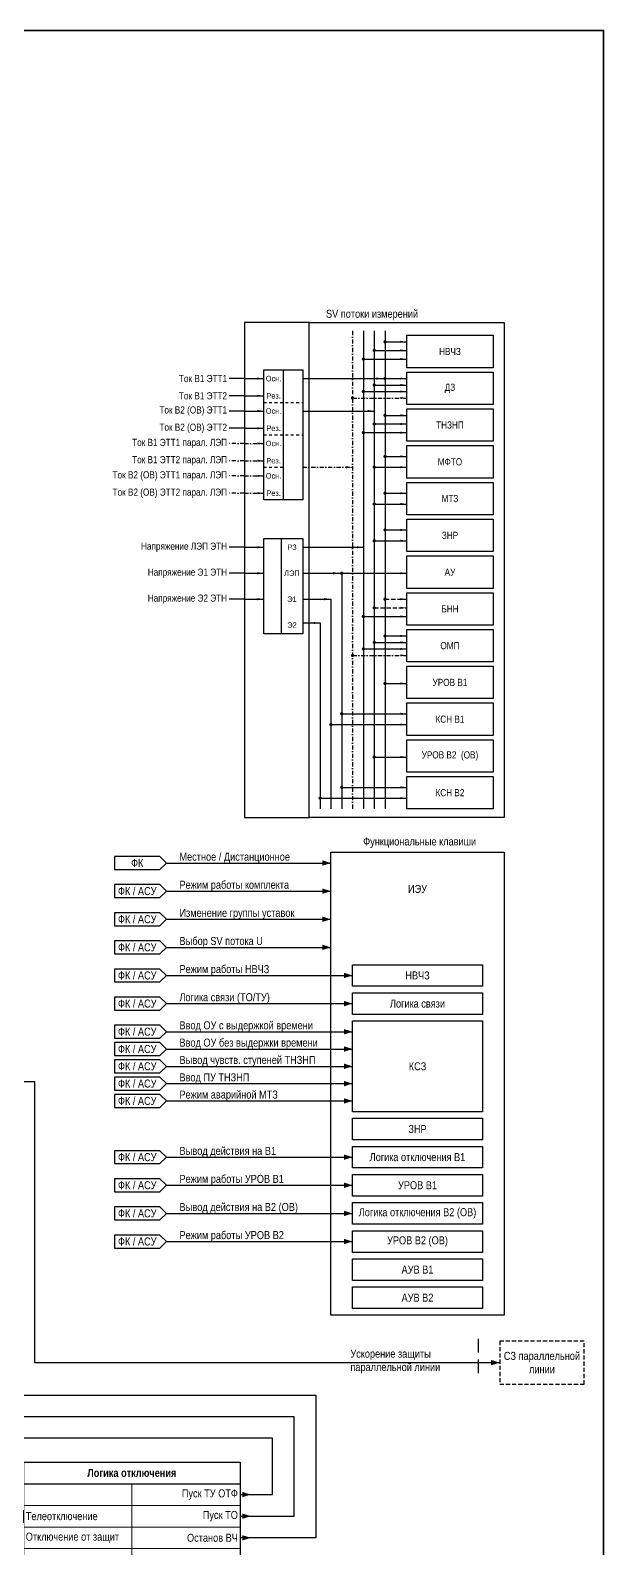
# Model space of a CAD drawing. Header units: millimetres. Extents: x -14593 to 14732, y -17400 to 5232.
# Drawn here: x 3428 to 3693, y -6421 to -5719 of the extents above; entities that cross this region are included whole.
import ezdxf

# ---------------------------------------------------------------- set-up
doc = ezdxf.new("R2010")
doc.units = ezdxf.units.MM
for name, pattern in [('JIS_02_1.2', [2.5, 1.25, -1.25]), ('штриховая2', [9.525, 6.35, -3.175]), ('штрихпунктирная2', [12.7, 6.35, -3.175, 0, -3.175])]:
    doc.linetypes.add(name, pattern=pattern)
for name, color, linetype, lineweight in [('Основная', 7, 'Continuous', 30), ('Отключение_включение', 1, 'Continuous', 30), ('Цепи внешние', 84, 'Continuous', 30), ('Цепи внутренние', 5, 'Continuous', 30), ('Цепи ТН', 200, 'Continuous', 30), ('Цепи ТТ', 23, 'Continuous', 30), ('Цепи ТТ  других присоединений', 23, 'штрихпунктирная2', 30), ('Цепь - ФК и АСУ', 132, 'Continuous', 30)]:
    doc.layers.add(name, color=color, linetype=linetype, lineweight=lineweight)
doc.layers.add('Рамка', color=8, linetype='Continuous', lineweight=35, plot=False)
doc.styles.add('Narrow', font='ARIALN.TTF')
doc.styles.add('Табл дан', font='ARIALN.TTF')
doc.styles.add('Табл загол', font='ARIALNB.TTF')

# ---------------------------------------------------------------- blocks, each defined once
blk = doc.blocks.new('*T391')
at = {"layer": 'Основная', "color": 0, "linetype": 'ByBlock', "lineweight": -2, "transparency": 16777216}
for p, q in [((0, 0), (100, 0)), ((0, 0), (0, -10)), ((100, 0), (100, -10))]:
    blk.add_line(p, q, dxfattribs=at)
at = {"layer": 'Основная', "color": 0, "linetype": 'ByBlock', "lineweight": 30, "transparency": 16777216}
for p, q in [((0, -10), (100, -10)), ((0, -10), (0, -70)), ((100, -10), (100, -70)), ((0, -70), (100, -70))]:
    blk.add_line(p, q, dxfattribs=at)
at = {"layer": 'Основная', "color": 0, "linetype": 'ByBlock', "lineweight": 18, "transparency": 16777216}
for p, q in [((50, -10), (50, -70)), ((0, -20), (100, -20)), ((0, -30), (100, -30)), ((0, -40), (100, -40)), ((0, -50), (100, -50)), ((50, -60), (100, -60))]:
    blk.add_line(p, q, dxfattribs=at)
at = {"layer": 'Основная', "color": 0, "transparency": 16777216, "char_height": 3.7}
for s, insert, width, attachment_point, style in [('{\\C256;Логика отключения}', (50, -5), 97, 5, 'Табл загол'), ('Пуск ТУ ОТФ', (99, -15), 48, 6, 'Табл дан'), ('Телеотключение', (1, -25), 48, 4, 'Табл дан'), ('Пуск ТО', (99, -25), 48, 6, 'Табл дан'), ('{\\C256;Отключение от защит}', (1, -35), 48, 4, 'Табл дан'), ('Останов ВЧ', (99, -35), 48, 6, 'Табл дан'), ('Отключение от ЗНР', (1, -45), 48, 4, 'Табл дан'), ('Отключение', (99, -45), 48, 6, 'Табл дан'), ('Запрет АПВ', (99, -55), 48, 6, 'Табл дан'), ('Отключение от УРОВ', (1, -60), 48, 4, 'Табл дан')]:
    blk.add_mtext(s, dxfattribs=dict(at, insert=insert, width=width, attachment_point=attachment_point, style=style))
blk = doc.blocks.new('Point')
at = {"layer": 'Основная', "color": 0, "const_width": 1.5}
blk.add_lwpolyline([(-0.75, 0, 1), (0.75, 0, 1)], format="xyb", close=True, dxfattribs=at)

msp = doc.modelspace()

# ---------------------------------------------------------------- linework, layer by layer
at = {"layer": 'Основная', "ltscale": 0.3}
msp.add_lwpolyline([(3557, -5854), (3527, -5854), (3527, -6083), (3557, -6083)], dxfattribs=at)
for points in [[(3557, -5854), (3647, -5854), (3647, -6083), (3557, -6083)], [(3577, -6151), (3637, -6151), (3637, -6161), (3577, -6161)], [(3577, -6164), (3637, -6164), (3637, -6174), (3577, -6174)], [(3577, -6177), (3637, -6177), (3637, -6219), (3577, -6219)], [(3577, -6222), (3637, -6222), (3637, -6232), (3577, -6232)], [(3577, -6235), (3637, -6235), (3637, -6245), (3577, -6245)], [(3577, -6248), (3637, -6248), (3637, -6258), (3577, -6258)], [(3577, -6261), (3637, -6261), (3637, -6271), (3577, -6271)], [(3577, -6274), (3637, -6274), (3637, -6284), (3577, -6284)], [(3577, -6287), (3637, -6287), (3637, -6297), (3577, -6297)], [(3577, -6300), (3637, -6300), (3637, -6310), (3577, -6310)]]:
    msp.add_lwpolyline(points, close=True, dxfattribs=at)
at = {"layer": 'Основная'}
for points in [[(3602, -5860), (3642, -5860), (3642, -5875), (3602, -5875)], [(3602, -5877), (3642, -5877), (3642, -5892), (3602, -5892)], [(3602, -5894), (3642, -5894), (3642, -5909), (3602, -5909)], [(3602, -5911), (3642, -5911), (3642, -5926), (3602, -5926)], [(3602, -5928), (3642, -5928), (3642, -5943), (3602, -5943)], [(3602, -5945), (3642, -5945), (3642, -5960), (3602, -5960)], [(3602, -5962), (3642, -5962), (3642, -5977), (3602, -5977)], [(3602, -5979), (3642, -5979), (3642, -5994), (3602, -5994)], [(3602, -5996), (3642, -5996), (3642, -6011), (3602, -6011)], [(3602, -6013), (3642, -6013), (3642, -6028), (3602, -6028)], [(3602, -6030), (3642, -6030), (3642, -6045), (3602, -6045)], [(3602, -6047), (3642, -6047), (3642, -6062), (3602, -6062)], [(3602, -6064), (3642, -6064), (3642, -6079), (3602, -6079)], [(3567, -6099), (3647, -6099), (3647, -6313), (3567, -6313)]]:
    msp.add_lwpolyline(points, close=True, dxfattribs=at)
at = {"layer": 'Отключение_включение', "ltscale": 0.3}
for points in [[(3550, -6360), (3410, -6360)], [(3550, -6406), (3550, -6360)], [(3525, -6406), (3550, -6406)]]:
    msp.add_lwpolyline(points, dxfattribs=at)
msp.add_lwpolyline([(3530, -6406, 0, 2.5, 0), (3526, -6406, 0, 0, 0)], format="xyseb", dxfattribs=at)
at = {"layer": 'Рамка', "color": 1}
msp.add_lwpolyline([(2959, -5719), (3693, -5719), (3693, -7016), (2959, -7016)], close=True, dxfattribs=at)
at = {"layer": 'Цепи внешние'}
for points in [[(3335, -6205), (3430, -6205)], [(3430, -6335), (3645, -6335)]]:
    msp.add_lwpolyline(points, dxfattribs=at)
at = {"layer": 'Цепи внешние', "ltscale": 0.3}
msp.add_lwpolyline([(3430, -6205), (3430, -6335)], dxfattribs=at)
at = {"layer": 'Цепи внешние', "linetype": 'штриховая2', "ltscale": 0.3}
msp.add_lwpolyline([(3684, -6325), (3645, -6325), (3645, -6345), (3684, -6345)], close=True, dxfattribs=at)
at = {"layer": 'Цепи внешние', "ltscale": 0.3}
msp.add_lwpolyline([(3645, -6335, 0, 2.5, 0), (3641, -6335, 0, 0, 0)], format="xyseb", dxfattribs=at)
at = {"layer": 'Цепи внутренние', "linetype": 'штриховая2'}
msp.add_lwpolyline([(3635, -6324), (3635, -6343)], dxfattribs=at)
at = {"layer": 'Цепи внутренние'}
for points in [[(3420, -6350), (3560, -6350)], [(3560, -6350), (3560, -6416)], [(3540, -6370), (3400, -6370)], [(3540, -6396), (3540, -6370)], [(3525, -6396), (3540, -6396)], [(3560, -6416), (3525, -6416)]]:
    msp.add_lwpolyline(points, dxfattribs=at)
at = {"layer": 'Цепи внутренние', "ltscale": 0.3}
for points in [[(3530, -6396, 0, 2.5, 0), (3526, -6396, 0, 0, 0)], [(3530, -6416, 0, 2.5, 0), (3526, -6416, 0, 0, 0)]]:
    msp.add_lwpolyline(points, format="xyseb", dxfattribs=at)
at = {"layer": 'Цепи ТН', "ltscale": 0.3}
for points in [[(3582, -5858), (3582, -6079)], [(3582, -5871), (3602, -5871)], [(3582, -5886), (3602, -5886)], [(3582, -5905), (3602, -5905)], [(3527, -5958), (3520, -5958)], [(3527, -5958), (3536, -5958)], [(3554, -5958), (3582, -5958)], [(3527, -5970), (3520, -5970)], [(3527, -5970), (3536, -5970)], [(3554, -5970), (3572, -5970)], [(3572, -5970), (3572, -6079)], [(3572, -5970), (3602, -5970)], [(3527, -5982), (3520, -5982)], [(3527, -5982), (3536, -5982)], [(3554, -5982), (3567, -5982)], [(3567, -5982), (3567, -6079)], [(3554, -5993), (3562, -5993)], [(3562, -5993), (3562, -6079)], [(3582, -5990), (3602, -5990)], [(3582, -6005), (3602, -6005)], [(3572, -6035), (3602, -6035)], [(3567, -6040), (3602, -6040)], [(3572, -6069), (3602, -6069)], [(3562, -6074), (3602, -6074)]]:
    msp.add_lwpolyline(points, dxfattribs=at)
at = {"layer": 'Цепи ТН'}
for points in [[(3602, -5871, 0, 1, 0), (3599, -5871, 0, 0, 0)], [(3602, -5886, 0, 1, 0), (3599, -5886, 0, 0, 0)], [(3602, -5905, 0, 1, 0), (3599, -5905, 0, 0, 0)], [(3536, -5958, 0, 1, 0), (3533, -5958, 0, 0, 0)], [(3582, -5958, 0, 1, 0), (3579, -5958, 0, 0, 0)], [(3536, -5970, 0, 1, 0), (3533, -5970, 0, 0, 0)], [(3571, -5970, 0, 1, 0), (3568, -5970, 0, 0, 0)], [(3602, -5970, 0, 1, 0), (3599, -5970, 0, 0, 0)], [(3536, -5982, 0, 1, 0), (3533, -5982, 0, 0, 0)], [(3567, -5982, 0, 1, 0), (3564, -5982, 0, 0, 0)], [(3562, -5993, 0, 1, 0), (3559, -5993, 0, 0, 0)], [(3602, -5990, 0, 1, 0), (3599, -5990, 0, 0, 0)], [(3602, -6005, 0, 1, 0), (3599, -6005, 0, 0, 0)], [(3602, -6035, 0, 1, 0), (3599, -6035, 0, 0, 0)], [(3602, -6040, 0, 1, 0), (3599, -6040, 0, 0, 0)], [(3602, -6069, 0, 1, 0), (3599, -6069, 0, 0, 0)], [(3602, -6074, 0, 1, 0), (3599, -6074, 0, 0, 0)]]:
    msp.add_lwpolyline(points, format="xyseb", dxfattribs=at)
at = {"layer": 'Цепи ТН', "ltscale": 0.3}
msp.add_lwpolyline([(3536, -5954), (3554, -5954), (3554, -5998), (3536, -5998)], close=True, dxfattribs=at)
at = {"layer": 'Цепи ТН'}
msp.add_lwpolyline([(3544, -5954), (3544, -5998)], dxfattribs=at)
at = {"layer": 'Цепи ТТ', "ltscale": 0.3}
for points in [[(3587, -5858), (3587, -6079)], [(3592, -5858), (3592, -6079)], [(3587, -5867), (3602, -5867)], [(3592, -5863), (3602, -5863)], [(3527, -5880), (3520, -5880)], [(3527, -5880), (3520, -5880)], [(3527, -5880), (3536, -5880)], [(3554, -5880), (3592, -5880)], [(3592, -5880), (3602, -5880)], [(3527, -5888), (3520, -5888)], [(3527, -5888), (3536, -5888)], [(3587, -5883), (3602, -5883)], [(3527, -5895), (3520, -5895)], [(3527, -5895), (3536, -5895)], [(3554, -5895), (3587, -5895)], [(3527, -5903), (3520, -5903)], [(3527, -5903), (3536, -5903)], [(3587, -5901), (3602, -5901)], [(3592, -5897), (3602, -5897)], [(3592, -5916), (3602, -5916)], [(3587, -5921), (3602, -5921)], [(3587, -5938), (3602, -5938)], [(3592, -5933), (3602, -5933)], [(3592, -5950), (3602, -5950)], [(3587, -5955), (3602, -5955)], [(3587, -6002), (3602, -6002)], [(3592, -5999), (3602, -5999)], [(3592, -6021), (3602, -6021)], [(3587, -6055), (3602, -6055)]]:
    msp.add_lwpolyline(points, dxfattribs=at)
at = {"layer": 'Цепи ТТ'}
for points in [[(3602, -5863, 0, 1, 0), (3599, -5863, 0, 0, 0)], [(3602, -5867, 0, 1, 0), (3599, -5867, 0, 0, 0)], [(3591, -5880, 0, 1, 0), (3588, -5880, 0, 0, 0)], [(3602, -5880, 0, 1, 0), (3599, -5880, 0, 0, 0)], [(3602, -5883, 0, 1, 0), (3599, -5883, 0, 0, 0)], [(3587, -5895, 0, 1, 0), (3584, -5895, 0, 0, 0)], [(3602, -5897, 0, 1, 0), (3599, -5897, 0, 0, 0)], [(3602, -5901, 0, 1, 0), (3599, -5901, 0, 0, 0)], [(3602, -5916, 0, 1, 0), (3599, -5916, 0, 0, 0)], [(3602, -5921, 0, 1, 0), (3599, -5921, 0, 0, 0)], [(3602, -5933, 0, 1, 0), (3599, -5933, 0, 0, 0)], [(3602, -5938, 0, 1, 0), (3599, -5938, 0, 0, 0)], [(3602, -5950, 0, 1, 0), (3599, -5950, 0, 0, 0)], [(3602, -5955, 0, 1, 0), (3599, -5955, 0, 0, 0)], [(3602, -5999, 0, 1, 0), (3599, -5999, 0, 0, 0)], [(3602, -6002, 0, 1, 0), (3599, -6002, 0, 0, 0)], [(3602, -6021, 0, 1, 0), (3599, -6021, 0, 0, 0)], [(3602, -6055, 0, 1, 0), (3599, -6055, 0, 0, 0)]]:
    msp.add_lwpolyline(points, format="xyseb", dxfattribs=at)
at = {"layer": 'Цепи ТТ', "ltscale": 0.3}
msp.add_lwpolyline([(3536, -5876), (3554, -5876), (3554, -5936), (3536, -5936)], close=True, dxfattribs=at)
at = {"layer": 'Цепи ТТ'}
msp.add_lwpolyline([(3545, -5876), (3545, -5936)], dxfattribs=at)
at = {"layer": 'Цепи ТТ', "linetype": 'JIS_02_1.2'}
for points in [[(3536, -5891), (3554, -5891)], [(3536, -5906), (3554, -5906)], [(3536, -5921), (3545, -5921)]]:
    msp.add_lwpolyline(points, dxfattribs=at)
at = {"layer": 'Цепи ТТ', "linetype": 'штриховая2', "ltscale": 0.3}
for points in [[(3587, -5986), (3602, -5986)], [(3592, -5982), (3602, -5982)]]:
    msp.add_lwpolyline(points, dxfattribs=at)
at = {"layer": 'Цепи ТТ', "linetype": 'штриховая2'}
for points in [[(3602, -5982, 0, 1, 0), (3599, -5982, 0, 0, 0)], [(3602, -5986, 0, 1, 0), (3599, -5986, 0, 0, 0)]]:
    msp.add_lwpolyline(points, format="xyseb", dxfattribs=at)
at = {"layer": 'Цепи ТТ  других присоединений', "ltscale": 0.3}
for points in [[(3577, -5858), (3577, -6079)], [(3577, -5889), (3602, -5889)], [(3527, -5910), (3520, -5910)], [(3527, -5910), (3520, -5910)], [(3527, -5910), (3536, -5910)], [(3527, -5918), (3520, -5918)], [(3527, -5918), (3536, -5918)], [(3554, -5921), (3577, -5921)], [(3527, -5925), (3520, -5925)], [(3527, -5925), (3520, -5925)], [(3527, -5925), (3536, -5925)], [(3527, -5933), (3520, -5933)], [(3527, -5933), (3536, -5933)], [(3577, -6008), (3602, -6008)]]:
    msp.add_lwpolyline(points, dxfattribs=at)
at = {"layer": 'Цепи ТТ  других присоединений'}
for points in [[(3536, -5880, 0, 1, 0), (3533, -5880, 0, 0, 0)], [(3536, -5888, 0, 1, 0), (3533, -5888, 0, 0, 0)], [(3602, -5889, 0, 1, 0), (3599, -5889, 0, 0, 0)], [(3536, -5895, 0, 1, 0), (3533, -5895, 0, 0, 0)], [(3536, -5903, 0, 1, 0), (3533, -5903, 0, 0, 0)], [(3536, -5910, 0, 1, 0), (3533, -5910, 0, 0, 0)], [(3536, -5918, 0, 1, 0), (3533, -5918, 0, 0, 0)], [(3536, -5925, 0, 1, 0), (3533, -5925, 0, 0, 0)], [(3577, -5921, 0, 1, 0), (3574, -5921, 0, 0, 0)], [(3536, -5933, 0, 1, 0), (3533, -5933, 0, 0, 0)], [(3602, -6008, 0, 1, 0), (3599, -6008, 0, 0, 0)]]:
    msp.add_lwpolyline(points, format="xyseb", dxfattribs=at)
at = {"layer": 'Цепь - ФК и АСУ', "ltscale": 0.3}
for points in [[(3491, -6104), (3488, -6101), (3467, -6101), (3467, -6107), (3488, -6107), (3491, -6104)], [(3491, -6117), (3488, -6114), (3467, -6114), (3467, -6120), (3488, -6120), (3491, -6117)], [(3491, -6130), (3488, -6127), (3467, -6127), (3467, -6133), (3488, -6133), (3491, -6130)], [(3491, -6143), (3488, -6140), (3467, -6140), (3467, -6146), (3488, -6146), (3491, -6143)], [(3491, -6156), (3488, -6153), (3467, -6153), (3467, -6159), (3488, -6159), (3491, -6156)], [(3491, -6169), (3488, -6166), (3467, -6166), (3467, -6172), (3488, -6172), (3491, -6169)], [(3491, -6182), (3488, -6179), (3467, -6179), (3467, -6185), (3488, -6185), (3491, -6182)], [(3491, -6190), (3488, -6187), (3467, -6187), (3467, -6193), (3488, -6193), (3491, -6190)], [(3491, -6198), (3488, -6195), (3467, -6195), (3467, -6201), (3488, -6201), (3491, -6198)], [(3491, -6206), (3488, -6203), (3467, -6203), (3467, -6209), (3488, -6209), (3491, -6206)], [(3491, -6214), (3488, -6211), (3467, -6211), (3467, -6217), (3488, -6217), (3491, -6214)], [(3491, -6240), (3488, -6237), (3467, -6237), (3467, -6243), (3488, -6243), (3491, -6240)], [(3491, -6253), (3488, -6250), (3467, -6250), (3467, -6256), (3488, -6256), (3491, -6253)], [(3491, -6266), (3488, -6263), (3467, -6263), (3467, -6269), (3488, -6269), (3491, -6266)], [(3491, -6279), (3488, -6276), (3467, -6276), (3467, -6282), (3488, -6282), (3491, -6279)]]:
    msp.add_lwpolyline(points, dxfattribs=at)
at = {"layer": 'Цепь - ФК и АСУ'}
for points in [[(3491, -6104), (3567, -6104)], [(3491, -6117), (3567, -6117)], [(3491, -6130), (3567, -6130)], [(3491, -6143), (3567, -6143)], [(3491, -6156), (3577, -6156)], [(3491, -6169), (3577, -6169)], [(3491, -6182), (3577, -6182)], [(3491, -6190), (3577, -6190)], [(3491, -6198), (3577, -6198)], [(3491, -6206), (3577, -6206)], [(3491, -6214), (3577, -6214)], [(3491, -6240), (3577, -6240)], [(3491, -6253), (3577, -6253)], [(3491, -6266), (3577, -6266)], [(3491, -6279), (3577, -6279)]]:
    msp.add_lwpolyline(points, dxfattribs=at)
at = {"layer": 'Цепь - ФК и АСУ', "ltscale": 0.3}
for points in [[(3567, -6104, 0, 2.5, 0), (3563, -6104, 0, 0, 0)], [(3567, -6117, 0, 2.5, 0), (3563, -6117, 0, 0, 0)], [(3567, -6130, 0, 2.5, 0), (3563, -6130, 0, 0, 0)], [(3567, -6143, 0, 2.5, 0), (3563, -6143, 0, 0, 0)], [(3577, -6156, 0, 2.5, 0), (3573, -6156, 0, 0, 0)], [(3577, -6169, 0, 2.5, 0), (3573, -6169, 0, 0, 0)], [(3577, -6182, 0, 2.5, 0), (3573, -6182, 0, 0, 0)], [(3577, -6190, 0, 2.5, 0), (3573, -6190, 0, 0, 0)], [(3577, -6198, 0, 2.5, 0), (3573, -6198, 0, 0, 0)], [(3577, -6206, 0, 2.5, 0), (3573, -6206, 0, 0, 0)], [(3577, -6214, 0, 2.5, 0), (3573, -6214, 0, 0, 0)], [(3577, -6240, 0, 2.5, 0), (3573, -6240, 0, 0, 0)], [(3577, -6253, 0, 2.5, 0), (3573, -6253, 0, 0, 0)], [(3577, -6266, 0, 2.5, 0), (3573, -6266, 0, 0, 0)], [(3577, -6279, 0, 2.5, 0), (3573, -6279, 0, 0, 0)]]:
    msp.add_lwpolyline(points, format="xyseb", dxfattribs=at)

# ---------------------------------------------------------------- block references
msp.add_blockref('*T391', (3425, -6381))
at = {"layer": 'Цепи ТН', "xscale": 0.5, "yscale": 0.5, "zscale": 0.5}
for p in [(3582, -5871), (3582, -5886), (3582, -5905), (3572, -5970), (3582, -5990), (3582, -6005), (3572, -6035), (3567, -6040), (3572, -6069), (3562, -6074)]:
    msp.add_blockref('Point', p, dxfattribs=at)
at = {"layer": 'Цепи ТТ', "xscale": 0.5, "yscale": 0.5, "zscale": 0.5}
for p in [(3587, -5867), (3592, -5863), (3587, -5883), (3592, -5880), (3577, -5889), (3592, -5897), (3587, -5901), (3592, -5916), (3587, -5921), (3587, -5938), (3592, -5933), (3592, -5950), (3587, -5955), (3587, -5986), (3592, -5982), (3587, -6002), (3592, -5999), (3577, -6008), (3592, -6021), (3587, -6055)]:
    msp.add_blockref('Point', p, dxfattribs=at)

# ---------------------------------------------------------------- texts
at = {"layer": 'Основная', "style": 'Narrow'}
for s, insert, char_height, width, attachment_point in [('SV потоки измерений', (3586, -5853), 3.7, 89, 8), ('НВЧЗ', (3622, -5867.5), 3.3, 40, 5), ('Ток В1 ЭТТ1', (3519, -5880), 3.3, 71.4983, 6), ('ДЗ', (3622, -5884.5), 3.3, 40, 5), ('Ток В1 ЭТТ2', (3519, -5888), 3.3, 71.4983, 6), ('Ток В2 (ОВ) ЭТТ1', (3519, -5895), 3.3, 71.4983, 6), ('Ток В2 (ОВ) ЭТТ2', (3519, -5903), 3.3, 71.4983, 6), ('ТНЗНП', (3622, -5901.5), 3.3, 40, 5), ('Ток В1 ЭТТ1 парал. ЛЭП', (3519, -5910), 3.3, 71.4983, 6), ('Ток В1 ЭТТ2 парал. ЛЭП', (3519, -5918), 3.3, 71.4983, 6), ('МФТО', (3622, -5918.5), 3.3, 40, 5), ('Ток В2 (ОВ) ЭТТ1 парал. ЛЭП', (3519, -5925), 3.3, 71.4983, 6), ('Ток В2 (ОВ) ЭТТ2 парал. ЛЭП', (3519, -5933), 3.3, 71.4983, 6), ('МТЗ', (3622, -5935.5), 3.3, 40, 5), ('ЗНР', (3622, -5952.5), 3.3, 40, 5), ('Напряжение ЛЭП ЭТН', (3519, -5958), 3.3, 71.4983, 6), ('Напряжение Э1 ЭТН', (3519, -5970), 3.3, 71.4983, 6), ('АУ', (3622, -5969.5), 3.3, 40, 5), ('Напряжение Э2 ЭТН', (3519, -5982), 3.3, 71.4983, 6), ('БНН', (3622, -5986.5), 3.3, 40, 5), ('ОМП', (3622, -6003.5), 3.3, 40, 5), ('УРОВ В1', (3622, -6020.5), 3.3, 40, 5), ('КСН В1', (3622, -6037.5), 3.3, 40, 5), ('УРОВ В2  (ОВ)', (3622, -6054.5), 3.3, 40, 5), ('КСН В2', (3622, -6071.5), 3.3, 40.2656, 5), ('Функциональные клавиши', (3608, -6097), 3.7, 94, 8), ('Местное / Дистанционное', (3497, -6104), 3.7, 89, 7), ('ФК', (3477.5, -6104), 3.7, 21, 5), ('Режим работы комплекта', (3497, -6117), 3.7, 89, 7), ('ИЭУ', (3607, -6116), 3.7, 80, 5), ('ФК / АСУ', (3477.5, -6117), 3.7, 21, 5), ('ФК / АСУ', (3477.5, -6130), 3.7, 21, 5), ('Изменение группы уставок', (3497, -6130), 3.7, 89, 7), ('ФК / АСУ', (3477.5, -6143), 3.7, 21, 5), ('Выбор SV потока U', (3497, -6143), 3.7, 89, 7), ('ФК / АСУ', (3477.5, -6156), 3.7, 21, 5), ('Режим работы НВЧЗ', (3497, -6156), 3.7, 89, 7), ('НВЧЗ', (3607, -6156), 3.7, 60, 5), ('ФК / АСУ', (3477.5, -6169), 3.7, 21, 5), ('Логика связи (ТО/ТУ)', (3497, -6169), 3.7, 89, 7), ('Логика связи', (3607, -6169), 3.7, 60, 5), ('Ввод ОУ с выдержкой времени', (3497, -6182), 3.7, 99, 7), ('ФК / АСУ', (3477.5, -6182), 3.7, 21, 5), ('ФК / АСУ', (3477.5, -6190), 3.7, 21, 5), ('Ввод ОУ без выдержки времени', (3497, -6190), 3.7, 99, 7), ('ФК / АСУ', (3477.5, -6198), 3.7, 21, 5), ('Вывод чувств. ступеней ТНЗНП', (3497, -6198), 3.7, 99, 7), ('КСЗ', (3607, -6198), 3.7, 60, 5), ('ФК / АСУ', (3477.5, -6206), 3.7, 21, 5), ('Ввод ПУ ТНЗНП', (3497, -6206), 3.7, 99, 7), ('ФК / АСУ', (3477.5, -6214), 3.7, 21, 5), ('Режим аварийной МТЗ', (3497, -6214), 3.7, 99, 7), ('ЗНР', (3607, -6227), 3.7, 60, 5), ('ФК / АСУ', (3477.5, -6240), 3.7, 21, 5), ('Вывод действия на В1', (3497, -6240), 3.7, 68, 7), ('Логика отключения В1', (3607, -6240), 3.7, 60, 5), ('ФК / АСУ', (3477.5, -6253), 3.7, 21, 5), ('Режим работы УРОВ В1', (3497, -6253), 3.7, 68, 7), ('УРОВ В1', (3607, -6253), 3.7, 60, 5), ('Вывод действия на В2 (ОВ)', (3497, -6266), 3.7, 68, 7), ('ФК / АСУ', (3477.5, -6266), 3.7, 21, 5), ('Логика отключения В2 (ОВ)', (3607, -6266), 3.7, 60, 5), ('Режим работы УРОВ В2', (3497, -6279), 3.7, 68, 7), ('ФК / АСУ', (3477.5, -6279), 3.7, 21, 5), ('УРОВ В2 (ОВ)', (3607, -6279), 3.7, 60, 5), ('АУВ В1', (3607, -6292), 3.7, 60, 5), ('АУВ В2', (3607, -6305), 3.7, 60, 5), ('Ускорение защиты параллельной линии', (3576, -6340), 3.7, 46, 7), ('СЗ параллельной линии', (3664.5, -6335), 3.7, 39, 5)]:
    msp.add_mtext(s, dxfattribs=dict(at, insert=insert, char_height=char_height, width=width, attachment_point=attachment_point))
at = {"layer": 'Основная', "char_height": 2.5, "attachment_point": 5, "line_spacing_factor": 0.909091, "style": 'Narrow'}
for s, insert, width in [('Осн.', (3540.5, -5880), 9), ('Рез.', (3540.5, -5888), 9), ('Осн.', (3540.5, -5895), 9), ('Рез.', (3540.5, -5903), 9), ('Осн.', (3540.5, -5910), 9), ('Рез.', (3540.5, -5918), 9), ('Осн.', (3540.5, -5925), 9), ('Рез.', (3540.5, -5933), 9), ('РЗ', (3549, -5958), 10), ('ЛЭП', (3549, -5970), 10), ('Э1', (3549, -5982), 10), ('Э2', (3549, -5994), 10)]:
    msp.add_mtext(s, dxfattribs=dict(at, insert=insert, width=width))

doc.saveas('drawing.dxf')
